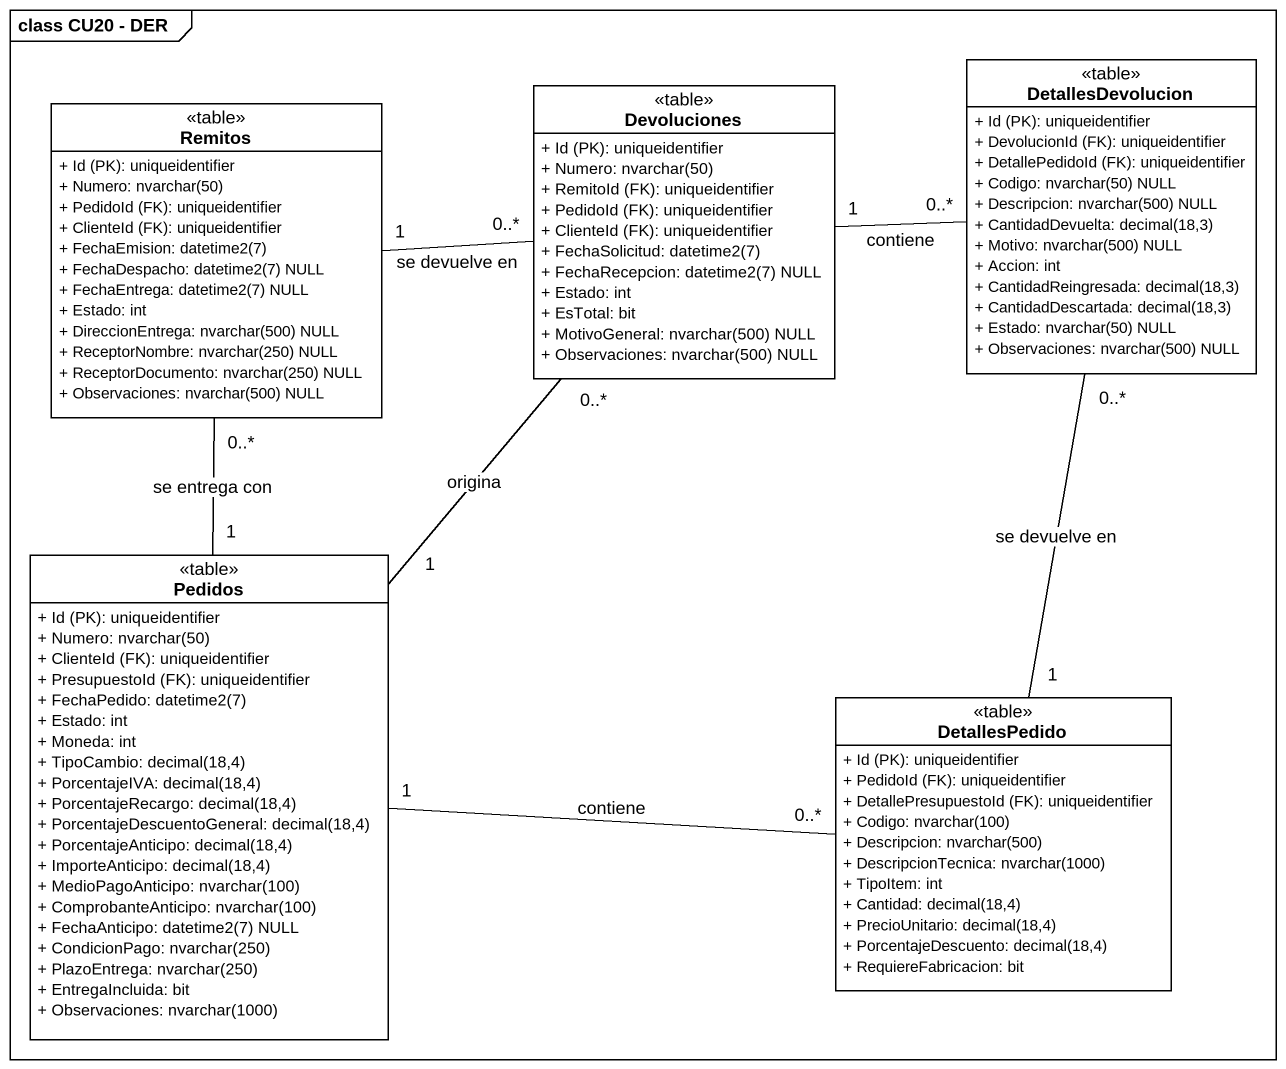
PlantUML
@startuml
mainframe class CU20 - DER
hide circle
hide empty members
skinparam classAttributeIconSize 0
class DetallesDevolucion <<table>> {
  {field} + Id (PK): uniqueidentifier
  {field} + DevolucionId (FK): uniqueidentifier
  {field} + DetallePedidoId (FK): uniqueidentifier
  {field} + Codigo: nvarchar(50) NULL
  {field} + Descripcion: nvarchar(500) NULL
  {field} + CantidadDevuelta: decimal(18,3)
  {field} + Motivo: nvarchar(500) NULL
  + Accion: int
  {field} + CantidadReingresada: decimal(18,3)
  {field} + CantidadDescartada: decimal(18,3)
  {field} + Estado: nvarchar(50) NULL
  {field} + Observaciones: nvarchar(500) NULL
}
class Remitos <<table>> {
  {field} + Id (PK): uniqueidentifier
  {field} + Numero: nvarchar(50)
  {field} + PedidoId (FK): uniqueidentifier
  {field} + ClienteId (FK): uniqueidentifier
  {field} + FechaEmision: datetime2(7)
  {field} + FechaDespacho: datetime2(7) NULL
  {field} + FechaEntrega: datetime2(7) NULL
  + Estado: int
  {field} + DireccionEntrega: nvarchar(500) NULL
  {field} + ReceptorNombre: nvarchar(250) NULL
  {field} + ReceptorDocumento: nvarchar(250) NULL
  {field} + Observaciones: nvarchar(500) NULL
}
class Devoluciones <<table>> {
  {field} + Id (PK): uniqueidentifier
  {field} + Numero: nvarchar(50)
  {field} + RemitoId (FK): uniqueidentifier
  {field} + PedidoId (FK): uniqueidentifier
  {field} + ClienteId (FK): uniqueidentifier
  {field} + FechaSolicitud: datetime2(7)
  {field} + FechaRecepcion: datetime2(7) NULL
  + Estado: int
  + EsTotal: bit
  {field} + MotivoGeneral: nvarchar(500) NULL
  {field} + Observaciones: nvarchar(500) NULL
}
class Pedidos <<table>> {
  {field} + Id (PK): uniqueidentifier
  {field} + Numero: nvarchar(50)
  {field} + ClienteId (FK): uniqueidentifier
  {field} + PresupuestoId (FK): uniqueidentifier
  {field} + FechaPedido: datetime2(7)
  + Estado: int
  + Moneda: int
  {field} + TipoCambio: decimal(18,4)
  {field} + PorcentajeIVA: decimal(18,4)
  {field} + PorcentajeRecargo: decimal(18,4)
  {field} + PorcentajeDescuentoGeneral: decimal(18,4)
  {field} + PorcentajeAnticipo: decimal(18,4)
  {field} + ImporteAnticipo: decimal(18,4)
  {field} + MedioPagoAnticipo: nvarchar(100)
  {field} + ComprobanteAnticipo: nvarchar(100)
  {field} + FechaAnticipo: datetime2(7) NULL
  {field} + CondicionPago: nvarchar(250)
  {field} + PlazoEntrega: nvarchar(250)
  + EntregaIncluida: bit
  {field} + Observaciones: nvarchar(1000)
}
class DetallesPedido <<table>> {
  {field} + Id (PK): uniqueidentifier
  {field} + PedidoId (FK): uniqueidentifier
  {field} + DetallePresupuestoId (FK): uniqueidentifier
  {field} + Codigo: nvarchar(100)
  {field} + Descripcion: nvarchar(500)
  {field} + DescripcionTecnica: nvarchar(1000)
  + TipoItem: int
  {field} + Cantidad: decimal(18,4)
  {field} + PrecioUnitario: decimal(18,4)
  {field} + PorcentajeDescuento: decimal(18,4)
  + RequiereFabricacion: bit
}
DetallesDevolucion "0..*" -left- "1" Devoluciones : contiene
DetallesDevolucion "0..*" -- "1" DetallesPedido : se devuelve en
Remitos "0..*" -- "1" Pedidos : se entrega con
Devoluciones "0..*" -left- "1" Remitos : se devuelve en
Devoluciones "0..*" -- "1" Pedidos : origina
DetallesPedido "0..*" -left- "1" Pedidos : contiene
@enduml
